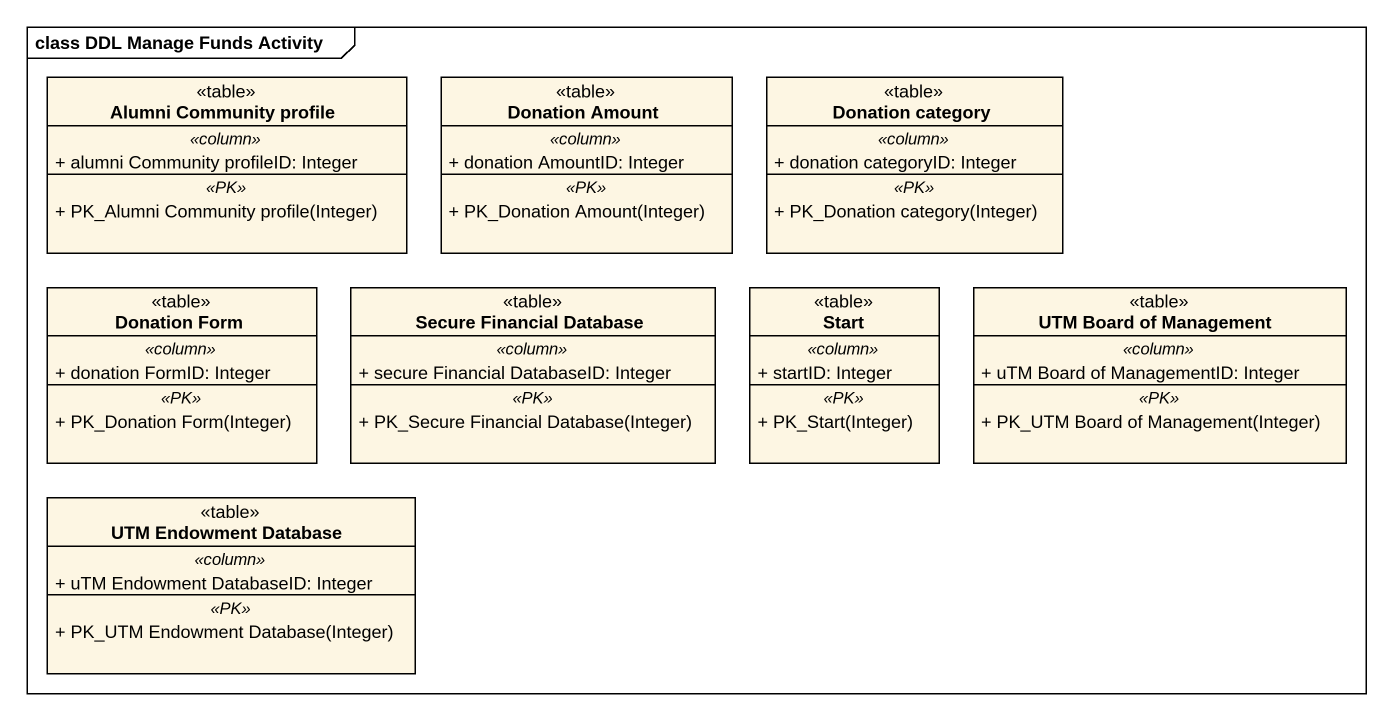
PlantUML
@startuml
mainframe class DDL Manage Funds Activity
hide circle
hide empty members
skinparam classAttributeIconSize 0
class "Alumni Community profile" as Alumni_Community_profile <<table>> {
  .. <<column>> ..
  + alumni Community profileID: Integer
  .. <<PK>> ..
  + PK_Alumni Community profile(Integer)
}
class "Donation Amount" as Donation_Amount <<table>> {
  .. <<column>> ..
  + donation AmountID: Integer
  .. <<PK>> ..
  + PK_Donation Amount(Integer)
}
class "Donation category" as Donation_category <<table>> {
  .. <<column>> ..
  + donation categoryID: Integer
  .. <<PK>> ..
  + PK_Donation category(Integer)
}
class "Donation Form" as Donation_Form <<table>> {
  .. <<column>> ..
  + donation FormID: Integer
  .. <<PK>> ..
  + PK_Donation Form(Integer)
}
class "Secure Financial Database" as Secure_Financial_Database <<table>> {
  .. <<column>> ..
  + secure Financial DatabaseID: Integer
  .. <<PK>> ..
  + PK_Secure Financial Database(Integer)
}
class "Start" as Start_ <<table>> {
  .. <<column>> ..
  + startID: Integer
  .. <<PK>> ..
  + PK_Start(Integer)
}
class "UTM Board of Management" as UTM_Board_of_Management <<table>> {
  .. <<column>> ..
  + uTM Board of ManagementID: Integer
  .. <<PK>> ..
  + PK_UTM Board of Management(Integer)
}
class "UTM Endowment Database" as UTM_Endowment_Database <<table>> {
  .. <<column>> ..
  + uTM Endowment DatabaseID: Integer
  .. <<PK>> ..
  + PK_UTM Endowment Database(Integer)
}
@enduml
